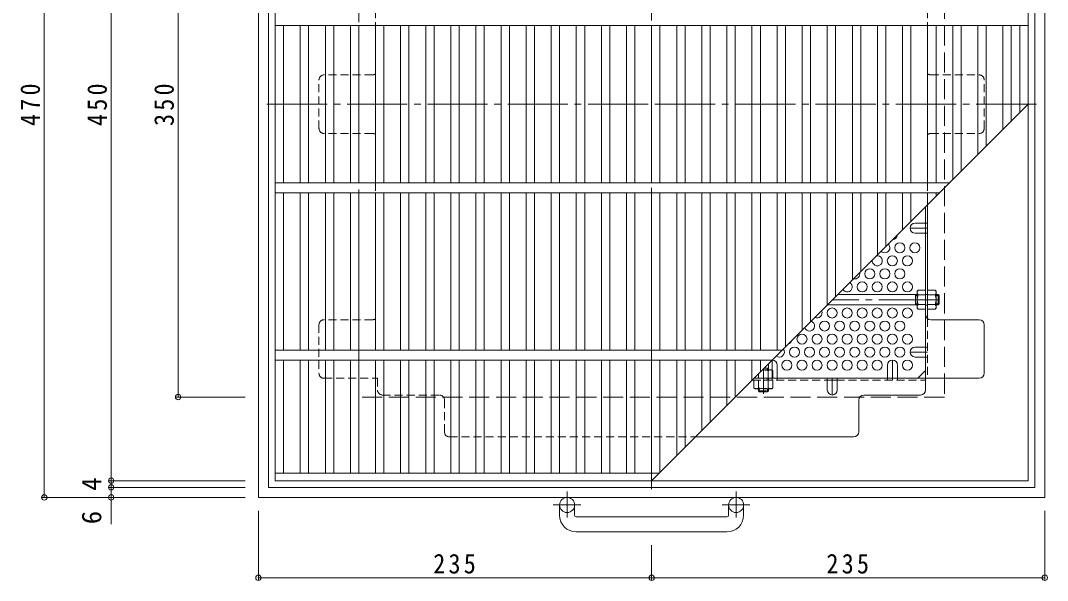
# Model space of a CAD drawing. Units: millimetres at full size, sheet at 1:4. Extents: x -913 to 825, y -789 to 748.
# Drawn here: x -912 to -299, y 31 to 366 of the extents above; entities that cross this region are included whole.
import ezdxf
from ezdxf.enums import TextEntityAlignment as Align

# ---------------------------------------------------------------- set-up
doc = ezdxf.new("R2010")
doc.units = ezdxf.units.MM
doc.header["$LTSCALE"] = 4
doc.header["$PDMODE"] = 32
doc.header["$PDSIZE"] = 3.2
for name, pattern in [('CHAIN1', [8, 5, -1, 1, -1]), ('CHAIN2', [12, 9, -1, 1, -1]), ('DASHED1', [1.8, 1.2, -0.6]), ('DASHED3', [4, 3, -1])]:
    doc.linetypes.add(name, pattern=pattern)
for name, color, linetype, lineweight in [('A-1', 3, 'Continuous', 9), ('A-2', 3, 'Continuous', 9), ('A-4', 7, 'Continuous', 9), ('A-6', 2, 'Continuous', 9), ('A-7', 2, 'Continuous', 9), ('A-8', 2, 'Continuous', 9), ('A-B', 2, 'Continuous', 9)]:
    doc.layers.add(name, color=color, linetype=linetype, lineweight=lineweight)
doc.styles.add('ＭＳ ゴシック', font='')
doc.styles.get('ＭＳ ゴシック').set_extended_font_data('MS Gothic')

msp = doc.modelspace()

# ---------------------------------------------------------------- linework, layer by layer
at = {"layer": 'A-1', "color": 2}
for p, q in [((-770.268, 80.518), (-770.268, 550.518)), ((-300.268, 550.518), (-300.268, 80.518)), ((-764.268, 86.518), (-764.268, 544.518)), ((-306.268, 544.518), (-306.268, 86.518)), ((-306.268, 86.518), (-764.268, 86.518)), ((-300.268, 80.518), (-770.268, 80.518)), ((-590.268, 69.917), (-590.268, 76.017)), ((-581.268, 69.917), (-581.268, 76.017)), ((-489.268, 69.917), (-489.268, 76.017)), ((-480.268, 69.917), (-480.268, 76.017)), ((-580.268, 68.917), (-490.268, 68.917)), ((-490.268, 59.917), (-580.268, 59.917))]:
    msp.add_line(p, q, dxfattribs=at)
at = {"layer": 'A-1', "color": 2, "linetype": 'DASHED3'}
for p, q in [((-710.268, 140.517), (-710.268, 490.519)), ((-360.268, 490.519), (-360.268, 140.517)), ((-360.268, 140.517), (-710.268, 140.517))]:
    msp.add_line(p, q, dxfattribs=at)
at = {"layer": 'A-1', "linetype": 'CHAIN2'}
for p, q in [((-363.468, 198.714), (-427.071, 198.714)), ((-468.468, 157.318), (-468.468, 142.482))]:
    msp.add_line(p, q, dxfattribs=at)
at = {"layer": 'A-1'}
for p, q in [((-376.468, 201.714), (-424.071, 201.714)), ((-377.468, 195.714), (-377.468, 201.714)), ((-377.468, 201.214), (-376.468, 201.214)), ((-363.968, 201.714), (-365.268, 201.714)), ((-365.268, 201.214), (-363.468, 201.214)), ((-363.968, 195.714), (-363.968, 201.714)), ((-363.968, 201.714), (-363.468, 201.214)), ((-363.468, 196.214), (-363.468, 201.214)), ((-376.468, 195.714), (-430.071, 195.714)), ((-377.468, 196.214), (-376.468, 196.214)), ((-365.268, 196.214), (-363.468, 196.214)), ((-363.968, 195.714), (-365.268, 195.714)), ((-363.968, 195.714), (-363.468, 196.214)), ((-465.468, 160.318), (-465.468, 156.714)), ((-468.071, 157.714), (-465.468, 157.714)), ((-465.968, 157.714), (-465.968, 156.714))]:
    msp.add_line(p, q, dxfattribs=at)
at = {"layer": 'A-1', "linetype": 'DASHED1'}
for p, q in [((-471.468, 144.214), (-471.468, 145.514)), ((-471.468, 144.214), (-465.468, 144.214)), ((-471.468, 144.214), (-470.968, 143.714)), ((-470.968, 145.514), (-470.968, 143.714)), ((-470.968, 143.714), (-465.968, 143.714)), ((-465.968, 145.514), (-465.968, 143.714)), ((-465.468, 144.214), (-465.968, 143.714)), ((-465.468, 144.214), (-465.468, 145.514))]:
    msp.add_line(p, q, dxfattribs=at)
at = {"layer": 'A-1', "color": 2, "linetype": 'CHAIN1'}
for p, q in [((-585.768, 84.124), (-585.768, 68.528)), ((-484.768, 84.124), (-484.768, 68.528)), ((-577.605, 76.017), (-594.012, 76.017)), ((-476.605, 76.017), (-493.012, 76.017))]:
    msp.add_line(p, q, dxfattribs=at)
at = {"layer": 'A-1', "color": 2}
for centre in [(-585.768, 76.017), (-484.768, 76.017)]:
    msp.add_circle(centre, 4.5, dxfattribs=at)
for centre, radius, start, end in [((-580.268, 69.917), 10, 180, 270), ((-580.268, 69.917), 1, 180, 270), ((-490.268, 69.917), 10, 270, 0), ((-490.268, 69.917), 1, 270, 0)]:
    msp.add_arc(centre, radius, start, end, dxfattribs=at)
at = {"layer": 'A-2'}
for p, q in [((-760.268, 540.518), (-760.268, 90.518)), ((-310.268, 540.518), (-310.268, 90.518)), ((-310.268, 362.518), (-760.268, 362.518)), ((-755.268, 268.518), (-755.268, 362.518)), ((-745.268, 268.518), (-745.268, 362.518)), ((-740.268, 268.518), (-740.268, 362.518)), ((-730.268, 268.518), (-730.268, 362.518)), ((-725.268, 268.518), (-725.268, 362.518)), ((-715.268, 268.518), (-715.268, 362.518)), ((-710.268, 268.518), (-710.268, 362.518)), ((-700.268, 268.518), (-700.268, 362.518)), ((-695.268, 268.518), (-695.268, 362.518)), ((-685.268, 268.518), (-685.268, 362.518)), ((-680.268, 268.518), (-680.268, 362.518)), ((-670.268, 268.518), (-670.268, 362.518)), ((-665.268, 268.518), (-665.268, 362.518)), ((-655.268, 268.518), (-655.268, 362.518)), ((-650.268, 268.518), (-650.268, 362.518)), ((-640.268, 268.518), (-640.268, 362.518)), ((-635.268, 268.518), (-635.268, 362.518)), ((-625.268, 268.518), (-625.268, 362.518)), ((-620.268, 268.518), (-620.268, 362.518)), ((-610.268, 268.518), (-610.268, 362.518)), ((-605.268, 268.518), (-605.268, 362.518)), ((-595.268, 268.518), (-595.268, 362.518)), ((-590.268, 268.518), (-590.268, 362.518)), ((-580.268, 268.518), (-580.268, 362.518)), ((-575.268, 268.518), (-575.268, 362.518)), ((-565.268, 268.518), (-565.268, 362.518)), ((-560.268, 268.518), (-560.268, 362.518)), ((-550.268, 268.518), (-550.268, 362.518)), ((-545.268, 268.518), (-545.268, 362.518)), ((-535.268, 268.518), (-535.268, 362.518)), ((-530.268, 268.518), (-530.268, 362.518)), ((-520.268, 268.518), (-520.268, 362.518)), ((-515.268, 268.518), (-515.268, 362.518)), ((-505.268, 268.518), (-505.268, 362.518)), ((-500.268, 268.518), (-500.268, 362.518)), ((-490.268, 268.518), (-490.268, 362.518)), ((-485.268, 268.518), (-485.268, 362.518)), ((-475.268, 268.518), (-475.268, 362.518)), ((-470.268, 268.518), (-470.268, 362.518)), ((-460.268, 268.518), (-460.268, 362.518)), ((-455.268, 268.518), (-455.268, 362.518)), ((-445.268, 268.518), (-445.268, 362.518)), ((-440.268, 268.518), (-440.268, 362.518)), ((-430.268, 268.518), (-430.268, 362.518)), ((-425.268, 268.518), (-425.268, 362.518)), ((-415.268, 268.518), (-415.268, 362.518)), ((-410.268, 268.518), (-410.268, 362.518)), ((-400.268, 268.518), (-400.268, 362.518)), ((-395.268, 268.518), (-395.268, 362.518)), ((-385.268, 268.518), (-385.268, 362.518)), ((-380.268, 268.518), (-380.268, 362.518)), ((-370.268, 268.518), (-370.268, 362.518)), ((-365.268, 268.518), (-365.268, 362.518)), ((-355.268, 270.518), (-355.268, 362.518)), ((-350.268, 275.518), (-350.268, 362.518)), ((-340.268, 285.518), (-340.268, 362.518)), ((-335.268, 290.518), (-335.268, 362.518)), ((-325.268, 300.518), (-325.268, 362.518)), ((-320.268, 305.518), (-320.268, 362.518)), ((-315.267, 310.518), (-315.267, 362.518)), ((-535.268, 90.518), (-310.268, 315.518)), ((-357.268, 268.518), (-760.268, 268.518)), ((-363.268, 262.518), (-760.268, 262.518)), ((-755.268, 168.518), (-755.268, 262.518)), ((-745.268, 168.518), (-745.268, 262.518)), ((-740.268, 168.518), (-740.268, 262.518)), ((-730.268, 168.518), (-730.268, 262.518)), ((-725.268, 168.518), (-725.268, 262.518)), ((-715.268, 168.518), (-715.268, 262.518)), ((-710.268, 168.518), (-710.268, 262.518)), ((-700.268, 168.518), (-700.268, 262.518)), ((-695.268, 168.518), (-695.268, 262.518)), ((-685.268, 168.518), (-685.268, 262.518)), ((-680.268, 168.518), (-680.268, 262.518)), ((-670.268, 168.518), (-670.268, 262.518)), ((-665.268, 168.518), (-665.268, 262.518)), ((-655.268, 168.518), (-655.268, 262.518)), ((-650.268, 168.518), (-650.268, 262.518)), ((-640.268, 168.518), (-640.268, 262.518)), ((-635.268, 168.518), (-635.268, 262.518)), ((-625.268, 168.518), (-625.268, 262.518)), ((-620.268, 168.518), (-620.268, 262.518)), ((-610.268, 168.518), (-610.268, 262.518)), ((-605.268, 168.518), (-605.268, 262.518)), ((-595.268, 168.518), (-595.268, 262.518)), ((-590.268, 168.518), (-590.268, 262.518)), ((-580.268, 168.518), (-580.268, 262.518)), ((-575.268, 168.518), (-575.268, 262.518)), ((-565.268, 168.518), (-565.268, 262.518)), ((-560.268, 168.518), (-560.268, 262.518)), ((-550.268, 168.518), (-550.268, 262.518)), ((-545.268, 168.518), (-545.268, 262.518)), ((-535.268, 168.518), (-535.268, 262.518)), ((-530.268, 168.518), (-530.268, 262.518)), ((-520.268, 168.518), (-520.268, 262.518)), ((-515.268, 168.518), (-515.268, 262.518)), ((-505.268, 168.518), (-505.268, 262.518)), ((-500.268, 168.518), (-500.268, 262.518)), ((-490.268, 168.518), (-490.268, 262.518)), ((-485.268, 168.518), (-485.268, 262.518)), ((-475.268, 168.518), (-475.268, 262.518)), ((-470.268, 168.518), (-470.268, 262.518)), ((-460.268, 168.518), (-460.268, 262.518)), ((-455.268, 170.518), (-455.268, 262.518)), ((-445.268, 180.518), (-445.268, 262.518)), ((-440.268, 185.518), (-440.268, 262.518)), ((-430.268, 195.518), (-430.268, 262.518)), ((-425.268, 200.518), (-425.268, 262.518)), ((-415.268, 210.518), (-415.268, 262.518)), ((-410.268, 215.518), (-410.268, 262.518)), ((-400.268, 225.518), (-400.268, 262.518)), ((-395.268, 230.518), (-395.268, 262.518)), ((-385.268, 240.518), (-385.268, 262.518)), ((-380.268, 245.518), (-380.268, 262.518)), ((-370.268, 255.518), (-370.268, 262.518)), ((-365.268, 260.518), (-365.268, 262.518)), ((-457.268, 168.518), (-760.268, 168.518)), ((-463.268, 162.518), (-760.268, 162.518)), ((-755.268, 95.018), (-755.268, 162.518)), ((-745.268, 95.018), (-745.268, 162.518)), ((-740.268, 95.018), (-740.268, 162.518)), ((-730.268, 95.018), (-730.268, 162.518)), ((-725.268, 95.018), (-725.268, 162.518)), ((-715.268, 95.018), (-715.268, 162.518)), ((-710.268, 95.018), (-710.268, 162.518)), ((-700.268, 95.018), (-700.268, 162.518)), ((-695.268, 95.018), (-695.268, 162.518)), ((-685.268, 95.018), (-685.268, 162.518)), ((-680.268, 95.018), (-680.268, 162.518)), ((-670.268, 95.018), (-670.268, 162.518)), ((-665.268, 95.018), (-665.268, 162.518)), ((-655.268, 95.018), (-655.268, 162.518)), ((-650.268, 95.018), (-650.268, 162.518)), ((-640.268, 95.018), (-640.268, 162.518)), ((-635.268, 95.018), (-635.268, 162.518)), ((-625.268, 95.018), (-625.268, 162.518)), ((-620.268, 95.018), (-620.268, 162.518)), ((-610.268, 95.018), (-610.268, 162.518)), ((-605.268, 95.018), (-605.268, 162.518)), ((-595.268, 95.018), (-595.268, 162.518)), ((-590.268, 95.018), (-590.268, 162.518)), ((-580.268, 95.018), (-580.268, 162.518)), ((-575.268, 95.018), (-575.268, 162.518)), ((-565.268, 95.018), (-565.268, 162.518)), ((-560.268, 95.018), (-560.268, 162.518)), ((-550.268, 95.018), (-550.268, 162.518)), ((-545.268, 95.018), (-545.268, 162.518)), ((-535.268, 95.018), (-535.268, 162.518)), ((-530.268, 95.518), (-530.268, 162.518)), ((-520.268, 105.518), (-520.268, 162.518)), ((-515.268, 110.518), (-515.268, 162.518)), ((-505.268, 120.518), (-505.268, 162.518)), ((-500.268, 125.518), (-500.268, 162.518)), ((-490.268, 135.518), (-490.268, 162.518)), ((-485.268, 140.518), (-485.268, 162.518)), ((-475.268, 150.518), (-475.268, 162.518)), ((-470.268, 155.518), (-470.268, 162.518)), ((-530.768, 95.018), (-760.268, 95.018)), ((-310.268, 90.518), (-760.268, 90.518))]:
    msp.add_line(p, q, dxfattribs=at)
at = {"layer": 'A-4'}
for p, q in [((-898.268, 550.518), (-898.268, 80.518)), ((-858.268, 540.518), (-858.268, 90.518)), ((-818.268, 490.519), (-818.268, 140.517)), ((-819.468, 140.517), (-778.268, 140.517)), ((-859.468, 90.518), (-778.268, 90.518)), ((-859.468, 86.518), (-778.268, 86.518)), ((-858.268, 90.518), (-858.268, 86.518)), ((-858.268, 86.518), (-858.268, 80.518)), ((-899.468, 80.518), (-778.268, 80.518)), ((-858.268, 80.518), (-858.268, 64.518)), ((-770.268, 31.318), (-770.268, 72.518)), ((-300.268, 31.318), (-300.268, 72.518)), ((-535.268, 31.318), (-535.268, 51.917)), ((-770.268, 32.518), (-535.268, 32.518)), ((-535.268, 32.518), (-300.268, 32.518))]:
    msp.add_line(p, q, dxfattribs=at)
for p in [(-818.268, 140.517), (-858.268, 90.518), (-858.268, 86.518), (-898.268, 80.518), (-858.268, 80.518), (-770.268, 32.518), (-535.268, 32.518), (-300.268, 32.518)]:
    msp.add_point(p, dxfattribs=at)
at = {"layer": 'A-6'}
for centre in [(-386.887, 229.728), (-377.887, 229.728), (-391.387, 221.934), (-382.387, 221.934), (-404.887, 214.14), (-395.887, 214.14), (-386.887, 214.14), (-409.387, 206.346), (-400.387, 206.346), (-391.387, 206.346), (-382.387, 206.346), (-427.387, 190.757), (-418.387, 190.757), (-409.387, 190.757), (-400.387, 190.757), (-391.387, 190.757), (-382.387, 190.757), (-431.887, 182.963), (-422.887, 182.963), (-413.887, 182.963), (-404.887, 182.963), (-395.887, 182.963), (-386.887, 182.963), (-445.387, 175.169), (-436.387, 175.169), (-427.387, 175.169), (-418.387, 175.169), (-409.387, 175.169), (-400.387, 175.169), (-391.387, 175.169), (-382.387, 175.169), (-449.887, 167.375), (-440.887, 167.375), (-431.887, 167.375), (-422.887, 167.375), (-413.887, 167.375), (-404.887, 167.375), (-395.887, 167.375), (-386.887, 167.375), (-454.387, 159.58), (-445.387, 159.58), (-436.387, 159.58), (-427.387, 159.58), (-418.387, 159.58), (-409.387, 159.58), (-400.387, 159.58), (-382.387, 159.58)]:
    msp.add_circle(centre, 3, dxfattribs=at)
for centre, start, end in [((-391.387, 237.523), 272.41484, 357.58516), ((-395.887, 229.728), 222.69697, 47.30303), ((-400.387, 221.934), 170.24997, 99.75003), ((-418.387, 206.346), 210.62686, 59.37314), ((-413.887, 214.14), 256.88536, 13.11464), ((-436.387, 190.757), 243.67322, 26.32678), ((-422.887, 198.551), 251.02858, 288.97142), ((-413.887, 198.551), 251.02858, 288.97142), ((-404.887, 198.551), 251.02858, 288.97142), ((-395.887, 198.551), 251.02858, 288.97142), ((-386.887, 198.551), 251.02858, 288.97142), ((-440.887, 182.963), 197.85224, 72.14776), ((-454.387, 175.169), 287.6949, 342.3051), ((-458.887, 167.375), 231.43749, 38.56251)]:
    msp.add_arc(centre, 3, start, end, dxfattribs=at)
at = {"layer": 'A-7', "linetype": 'CHAIN2'}
for p in [(-535.268, 545.518), (-765.268, 315.518), (-305.268, 315.518), (-535.268, 85.518)]:
    msp.add_line(p, (-535.268, 315.518), dxfattribs=at)
at = {"layer": 'A-7', "linetype": 'DASHED1'}
for p, q in [((-700.268, 443.724), (-700.268, 333.622)), ((-370.268, 443.724), (-370.268, 333.622)), ((-702.068, 333.022), (-731.071, 333.022)), ((-368.468, 333.022), (-339.464, 333.022)), ((-734.071, 301.021), (-734.071, 330.022)), ((-336.464, 301.021), (-336.464, 330.022)), ((-702.068, 298.021), (-731.071, 298.021)), ((-700.268, 297.421), (-700.268, 187.322)), ((-370.268, 297.421), (-370.268, 255.518)), ((-368.468, 298.021), (-339.464, 298.021)), ((-371.468, 244.473), (-370.268, 244.473)), ((-371.468, 238.473), (-370.268, 238.473)), ((-370.268, 201.714), (-371.468, 201.714)), ((-370.268, 195.514), (-371.468, 195.514)), ((-702.068, 186.722), (-731.071, 186.722)), ((-370.268, 187.322), (-370.268, 151.714)), ((-734.071, 183.722), (-734.071, 154.721)), ((-371.468, 170.428), (-370.268, 170.428)), ((-371.468, 164.428), (-370.268, 164.428)), ((-731.071, 151.721), (-700.268, 151.714)), ((-700.268, 151.714), (-699.068, 151.714)), ((-699.068, 151.714), (-699.068, 144.714)), ((-475.271, 150.514), (-371.468, 150.514)), ((-466.268, 151.714), (-466.268, 150.514)), ((-465.468, 150.514), (-465.468, 151.714)), ((-460.268, 151.714), (-460.268, 150.514)), ((-394.268, 151.714), (-394.268, 150.514)), ((-388.268, 151.714), (-388.268, 150.514)), ((-696.068, 141.714), (-662.067, 141.714)), ((-659.067, 138.714), (-659.067, 119.714)), ((-656.067, 116.714), (-509.071, 116.714))]:
    msp.add_line(p, q, dxfattribs=at)
at = {"layer": 'A-7'}
for p, q in [((-371.468, 254.318), (-371.468, 144.714)), ((-370.268, 255.518), (-370.268, 187.322)), ((-368.468, 186.722), (-339.464, 186.722)), ((-336.464, 183.722), (-336.464, 154.721)), ((-371.468, 156.327), (-376.08, 151.714)), ((-370.268, 151.714), (-474.071, 151.714)), ((-339.464, 151.721), (-370.268, 151.714)), ((-374.468, 141.714), (-408.469, 141.714)), ((-411.469, 138.714), (-411.469, 119.714)), ((-509.071, 116.714), (-414.469, 116.714))]:
    msp.add_line(p, q, dxfattribs=at)
at = {"layer": 'A-7', "linetype": 'DASHED1'}
for centre, start, end in [((-731.071, 330.022), 90, 180), ((-702.068, 336.022), 270, 306.8699), ((-368.468, 336.022), 233.1301, 270), ((-339.464, 330.022), 0, 90), ((-731.071, 301.021), 180, 270), ((-339.464, 301.021), 270, 0), ((-702.068, 295.021), 53.1301, 90), ((-368.468, 295.021), 90, 126.8699), ((-731.071, 183.722), 90, 180), ((-702.068, 189.722), 270, 306.8699), ((-731.071, 154.721), 180, 270), ((-696.068, 144.714), 180, 270), ((-662.067, 138.714), 0, 90), ((-656.067, 119.714), 180, 270)]:
    msp.add_arc(centre, 3, start, end, dxfattribs=at)
at = {"layer": 'A-7'}
for centre, start, end in [((-368.468, 189.722), 180, 270), ((-339.464, 183.722), 0, 90), ((-339.464, 154.721), 270, 0), ((-408.469, 138.714), 90, 180), ((-374.468, 144.714), 270, 0), ((-414.469, 119.714), 270, 0)]:
    msp.add_arc(centre, 3, start, end, dxfattribs=at)
at = {"layer": 'A-8', "linetype": 'CHAIN2'}
for p, q in [((-370.268, 241.473), (-380.768, 241.473)), ((-370.268, 167.428), (-380.768, 167.428)), ((-463.268, 162.518), (-463.268, 150.514)), ((-391.268, 162.633), (-391.268, 150.514)), ((-427.268, 151.714), (-427.268, 141.714))]:
    msp.add_line(p, q, dxfattribs=at)
at = {"layer": 'A-8'}
for p, q in [((-377.768, 244.473), (-371.468, 244.473)), ((-377.768, 238.473), (-371.468, 238.473)), ((-377.768, 170.428), (-371.468, 170.428)), ((-460.268, 159.633), (-460.268, 151.714)), ((-394.268, 159.633), (-394.268, 151.714)), ((-388.268, 159.633), (-388.268, 151.714)), ((-377.768, 164.428), (-371.468, 164.428)), ((-430.268, 144.714), (-430.268, 151.714)), ((-430.268, 150.514), (-424.268, 150.514)), ((-424.268, 144.714), (-424.268, 151.714))]:
    msp.add_line(p, q, dxfattribs=at)
for centre, start, end in [((-377.768, 241.473), 90, 270), ((-377.768, 167.428), 90, 270), ((-463.268, 159.633), 360, 87.83585), ((-391.268, 159.633), 0, 180), ((-427.268, 144.714), 180, 0)]:
    msp.add_arc(centre, 3, start, end, dxfattribs=at)
at = {"layer": 'A-B'}
for p, q in [((-376.468, 203.714), (-376.035, 204.464)), ((-376.468, 193.714), (-376.468, 203.714)), ((-371.468, 204.464), (-376.035, 204.464)), ((-371.468, 192.964), (-371.468, 204.464)), ((-370.268, 192.964), (-370.268, 204.464)), ((-370.268, 204.464), (-365.701, 204.464)), ((-365.268, 203.714), (-365.701, 204.464)), ((-365.268, 193.714), (-365.268, 203.714)), ((-376.035, 201.578), (-371.468, 201.578)), ((-365.701, 201.578), (-370.268, 201.578)), ((-376.468, 193.714), (-376.035, 192.964)), ((-376.035, 195.851), (-371.468, 195.851)), ((-371.468, 192.964), (-376.035, 192.964)), ((-365.701, 195.851), (-370.268, 195.851)), ((-370.268, 192.964), (-365.701, 192.964)), ((-365.268, 193.714), (-365.701, 192.964)), ((-471.331, 154.455), (-471.331, 151.714)), ((-469.071, 156.714), (-463.468, 156.714)), ((-465.605, 156.281), (-465.605, 151.714)), ((-463.468, 156.714), (-462.718, 156.281)), ((-462.718, 151.714), (-462.718, 156.281)), ((-474.071, 151.714), (-462.718, 151.714))]:
    msp.add_line(p, q, dxfattribs=at)
at = {"layer": 'A-B', "linetype": 'DASHED1'}
for p, q in [((-462.718, 150.514), (-474.218, 150.514)), ((-474.218, 150.514), (-474.218, 145.947)), ((-471.331, 145.947), (-471.331, 150.514)), ((-465.605, 145.947), (-465.605, 150.514)), ((-462.718, 150.514), (-462.718, 145.947)), ((-473.468, 145.514), (-474.218, 145.947)), ((-463.468, 145.514), (-473.468, 145.514)), ((-463.468, 145.514), (-462.718, 145.947))]:
    msp.add_line(p, q, dxfattribs=at)
at = {"layer": 'A-B'}
for centre, radius, start, end in [((-373.186, 202.82), 3.29, 149.99998, 176.07924), ((-373.733, 203.055), 2.735, 180.2103, 212.68507), ((-368.55, 202.82), 3.29, 3.92076, 30.00002), ((-368.003, 203.055), 2.735, 327.31493, 359.7897), ((-366.785, 198.714), 9.683, 162.79973, 197.20026), ((-374.95, 198.714), 9.683, 342.79974, 17.20027), ((-373.733, 194.374), 2.735, 147.31491, 179.78969), ((-373.186, 194.609), 3.29, 183.92075, 210), ((-368.003, 194.374), 2.735, 0.21031, 32.68509), ((-368.55, 194.609), 3.29, 330, 356.07925), ((-468.468, 147.032), 9.683, 72.79973, 93.69261), ((-464.128, 153.98), 2.735, 90.2103, 122.68507), ((-464.363, 153.432), 3.29, 59.99998, 86.07924)]:
    msp.add_arc(centre, radius, start, end, dxfattribs=at)
at = {"layer": 'A-B', "linetype": 'DASHED1'}
for centre, radius, start, end in [((-472.573, 148.796), 3.29, 239.99998, 266.07924), ((-472.808, 148.249), 2.735, 270.2103, 302.68507), ((-468.468, 155.197), 9.683, 252.79973, 287.20026), ((-464.128, 148.249), 2.735, 237.31491, 269.78969), ((-464.363, 148.796), 3.29, 273.92075, 300)]:
    msp.add_arc(centre, radius, start, end, dxfattribs=at)

# ---------------------------------------------------------------- texts
at = {"layer": 'A-4', "color": 2, "style": 'ＭＳ ゴシック'}
for s, p in [('4', (-860.668, 84.518)), ('6', (-860.668, 64.518))]:
    msp.add_text(s, height=11.73, rotation=90, dxfattribs=at).set_placement(p, align=Align.BOTTOM_LEFT)
at = {"layer": 'A-4', "color": 2, "char_height": 11.73, "attachment_point": 7, "rotation": 90, "style": 'ＭＳ ゴシック'}
for s, insert in [('\\T1.27;\\W0.9;470', (-900.668, 302.518)), ('\\T1.27;\\W0.9;450', (-860.668, 302.518)), ('\\T1.27;\\W0.9;350', (-820.668, 302.518))]:
    msp.add_mtext(s, dxfattribs=dict(at, insert=insert))
at = {"layer": 'A-4', "color": 2, "char_height": 11.73, "attachment_point": 7, "style": 'ＭＳ ゴシック'}
for insert in [(-665.768, 34.918), (-430.768, 34.918)]:
    msp.add_mtext('\\T1.27;\\W0.9;235', dxfattribs=dict(at, insert=insert))

doc.saveas('drawing.dxf')
